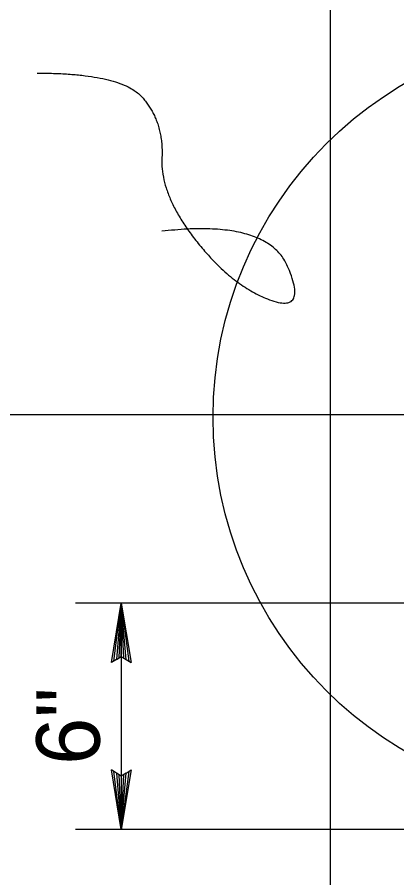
# Model space of a CAD drawing. Extents: x 0 to 2.83, y 0 to 1.83.
# Drawn here: x 0.2885 to 0.3585, y 1.3733 to 1.5319 of the extents above; entities that cross this region are included whole.
import ezdxf

# ---------------------------------------------------------------- set-up
doc = ezdxf.new("R2010")
doc.units = 0
for name, color, linetype in [('str_Center-Line-A', 7, 'Continuous'), ('str_Concrete-A', 7, 'Continuous'), ('str_Dimensions-A', 7, 'Continuous'), ('str_Text-A', 7, 'Continuous')]:
    doc.layers.add(name, color=color, linetype=linetype)

msp = doc.modelspace()

# ---------------------------------------------------------------- linework, layer by layer
at = {"layer": 'str_Center-Line-A'}
msp.add_line((0.5545422831641303, 1.4586353148707636), (0.3348090975019667, 1.4586353148707636), dxfattribs=at)
at = {"layer": 'str_Concrete-A'}
msp.add_line((0.346208949830797, 1.5628019815374303), (0.346208949830797, 1.166968648204097), dxfattribs=at)
at = {"layer": 'str_Dimensions-A'}
for p, q in [((0.3348090975019667, 1.4586353148707636), (0.16307556607121163, 1.4586353148707636)), ((0.44452561649746364, 1.4239130926485415), (0.2992836858169963, 1.4239130926485415)), ((0.3058834005030503, 1.412974724592986), (0.3077089213363836, 1.4239130926485415)), ((0.3063399977252725, 1.413255974592986), (0.3077089213363836, 1.4239130926485415)), ((0.3077089213363836, 1.4239130926485415), (0.3067965949474947, 1.4135372245929858)), ((0.3077089213363836, 1.4239130926485415), (0.30725319216971697, 1.4138184745929858)), ((0.3077089213363836, 1.4239130926485415), (0.3077089213363836, 1.3822464259818747)), ((0.3077089213363836, 1.4140997245929858), (0.3077089213363836, 1.4239130926485415)), ((0.3077089213363836, 1.4239130926485415), (0.3095370463363836, 1.412974724592986)), ((0.30862298383638365, 1.4135372245929858), (0.3077089213363836, 1.4239130926485415)), ((0.3081663866141614, 1.4138184745929858), (0.3077089213363836, 1.4239130926485415)), ((0.3077089213363836, 1.4239130926485415), (0.30907958105860583, 1.413255974592986)), ((0.3067965949474947, 1.4135372245929858), (0.3058834005030503, 1.412974724592986)), ((0.3067965949474947, 1.4135372245929858), (0.3077089213363836, 1.4140997245929858)), ((0.3077089213363836, 1.4140997245929858), (0.30862298383638365, 1.4135372245929858)), ((0.30862298383638365, 1.4135372245929858), (0.3095370463363836, 1.412974724592986)), ((0.30679485883638363, 1.3926222940374304), (0.3058807963363836, 1.3931847940374305)), ((0.3077089213363836, 1.3822464259818747), (0.3058807963363836, 1.3931847940374305)), ((0.3077089213363836, 1.3822464259818747), (0.3063382616141614, 1.3929035440374304)), ((0.30679485883638363, 1.3926222940374304), (0.3077089213363836, 1.3822464259818747)), ((0.3077089213363836, 1.3920597940374304), (0.30679485883638363, 1.3926222940374304)), ((0.3072514560586058, 1.3923410440374304), (0.3077089213363836, 1.3822464259818747)), ((0.30953444216971693, 1.3931847940374305), (0.3077089213363836, 1.3822464259818747)), ((0.30907784494749474, 1.3929035440374304), (0.3077089213363836, 1.3822464259818747)), ((0.3077089213363836, 1.3822464259818747), (0.3086212477252725, 1.3926222940374304)), ((0.3086212477252725, 1.3926222940374304), (0.3077089213363836, 1.3920597940374304)), ((0.3077089213363836, 1.3822464259818747), (0.3081646505030503, 1.3923410440374304)), ((0.3086212477252725, 1.3926222940374304), (0.30953444216971693, 1.3931847940374305)), ((0.3077089213363836, 1.3920597940374304), (0.3077089213363836, 1.3822464259818747)), ((0.5486995866846155, 1.3822464259818747), (0.2992836858169963, 1.3822464259818747))]:
    msp.add_line(p, q, dxfattribs=at)
at = {"layer": 'str_Text-A'}
msp.add_circle((0.3958381760208695, 1.4581825370788575), 0.07122404012271084, dxfattribs=at)
msp.add_open_spline([(0.2921997749731735, 1.5215888697441615), (0.30766533063464224, 1.5215888697441615), (0.31553870442593546, 1.5125860761175096), (0.3148510811969627, 1.4991985270995818), (0.3279111489551105, 1.4824829849283918), (0.34216686781981653, 1.4771738355486652), (0.3346148562240864, 1.4946971302862557), (0.31517244339252565, 1.492446431879593)], degree=2, dxfattribs=at)

# ---------------------------------------------------------------- texts
at = {"layer": 'str_Dimensions-A'}
msp.add_text('6"', height=0.0117, rotation=90, dxfattribs=at).set_placement((0.30373061015662395, 1.394126945594505))

doc.saveas('drawing.dxf')
